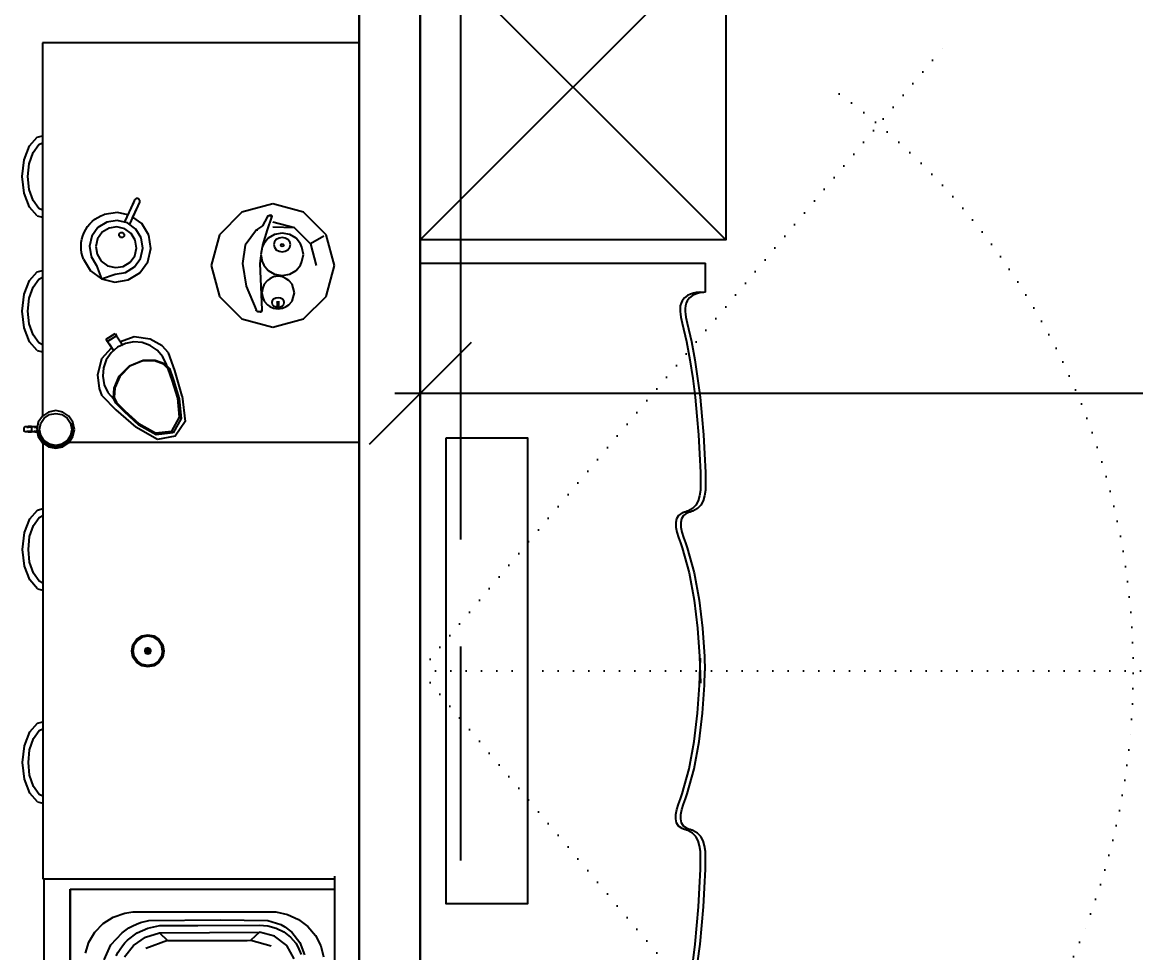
# Model space of a CAD drawing. Header units: inches. Extents: x 2870606 to 3671143, y -733551 to -473558.
# Drawn here: x 3235981 to 3238167, y -515423 to -513596 of the extents above; entities that cross this region are included whole.
import ezdxf

# ---------------------------------------------------------------- set-up
doc = ezdxf.new("R2010")
doc.units = ezdxf.units.IN
doc.header["$MEASUREMENT"] = 0
for name, pattern in [('ACAD_ISO07W100', [3, 0, -3]), ('ACAD_ISO08W100', [36, 24, -3, 6, -3]), ('NIEIOIAY', [0])]:
    doc.linetypes.add(name, pattern=pattern)
doc.styles.add('J~stule', font='dutch.ttf')
doc.dimstyles.new('J~style', dxfattribs={"dimscale": 100, "dimtxt": 2.5, "dimasz": 2, "dimexe": 0.55, "dimexo": 0.725, "dimtad": 1, "dimdec": 0, "dimdsep": 46, "dimtxsty": 'J~stule', "dimblk": 'OBLIQUE', "dimcen": 2, "dimdle": 0.5, "dimadec": 0, "dimazin": 0, "dimtfac": 1, "dimtdec": 0, "dimtmove": 0, "dimatfit": 3, "dimfxl": 1, "dimarcsym": 0})

# ---------------------------------------------------------------- blocks, each defined once
blk = doc.blocks.new('chdhdgh')
at = {"linetype": 'ACAD_ISO07W100', "ltscale": 10}
for q in [(2557763.6, -523234.7), (2558335.1, -524460.4), (2557763.6, -525686)]:
    blk.add_line((2556735.1, -524460.4), q, dxfattribs=at)
at = {"linetype": 'NIEIOIAY'}
for p, q in [((2557295.1, -523660.4), (2556735.1, -523660.4)), ((2557295.1, -523660.4), (2556735.1, -523660.4)), ((2556735.1, -523660.4), (2556735.1, -525260.4)), ((2557295.1, -523717.3), (2557295.1, -523660.4)), ((2557295.1, -523717.3), (2557295.1, -523660.4)), ((2557295.1, -525203.4), (2557295.1, -525260.4)), ((2557295.1, -525203.4), (2557295.1, -525260.4)), ((2556735.1, -525260.4), (2557295.1, -525260.4)), ((2556735.1, -525260.4), (2557295.1, -525260.4))]:
    blk.add_line(p, q, dxfattribs=at)
at = {"linetype": 'Continuous'}
for p, q in [((2557254.3, -523728), (2557249.7, -523733.8)), ((2557254.3, -523728), (2557249.7, -523733.8)), ((2557259.7, -523723.8), (2557254.3, -523728)), ((2557259.7, -523723.8), (2557254.3, -523728)), ((2557264.1, -523728), (2557259.5, -523733.8)), ((2557264.1, -523728), (2557259.5, -523733.8)), ((2557265.6, -523720.9), (2557259.7, -523723.8)), ((2557265.6, -523720.9), (2557259.7, -523723.8)), ((2557269.6, -523723.8), (2557264.1, -523728)), ((2557269.6, -523723.8), (2557264.1, -523728)), ((2557271.5, -523719), (2557265.6, -523720.9)), ((2557271.5, -523719), (2557265.6, -523720.9)), ((2557275.5, -523720.9), (2557269.6, -523723.8)), ((2557275.5, -523720.9), (2557269.6, -523723.8)), ((2557276.9, -523717.9), (2557271.5, -523719)), ((2557276.9, -523717.9), (2557271.5, -523719)), ((2557281.3, -523719), (2557275.5, -523720.9)), ((2557281.3, -523719), (2557275.5, -523720.9)), ((2557281.3, -523717.4), (2557276.9, -523717.9)), ((2557281.3, -523717.4), (2557276.9, -523717.9)), ((2557284.2, -523717.3), (2557281.3, -523717.4)), ((2557284.2, -523717.3), (2557281.3, -523717.4)), ((2557286.7, -523717.9), (2557281.3, -523719)), ((2557286.7, -523717.9), (2557281.3, -523719)), ((2557285.3, -523717.3), (2557284.2, -523717.3)), ((2557285.3, -523717.3), (2557284.2, -523717.3)), ((2557291.1, -523717.4), (2557286.7, -523717.9)), ((2557291.1, -523717.4), (2557286.7, -523717.9)), ((2557294, -523717.3), (2557291.1, -523717.4)), ((2557294, -523717.3), (2557291.1, -523717.4)), ((2557295.1, -523717.3), (2557294, -523717.3)), ((2557295.1, -523717.3), (2557294, -523717.3)), ((2557245.8, -523744), (2557245.3, -523749.4)), ((2557245.8, -523744), (2557245.3, -523749.4)), ((2557245.3, -523749.4), (2557245.4, -523754.9)), ((2557245.3, -523749.4), (2557245.4, -523754.9)), ((2557247.3, -523738.7), (2557245.8, -523744)), ((2557247.3, -523738.7), (2557245.8, -523744)), ((2557249.7, -523733.8), (2557247.3, -523738.7)), ((2557249.7, -523733.8), (2557247.3, -523738.7)), ((2557255.7, -523744), (2557255.1, -523749.4)), ((2557255.7, -523744), (2557255.1, -523749.4)), ((2557255.1, -523749.4), (2557255.2, -523754.9)), ((2557255.1, -523749.4), (2557255.2, -523754.9)), ((2557257.1, -523738.7), (2557255.7, -523744)), ((2557257.1, -523738.7), (2557255.7, -523744)), ((2557259.5, -523733.8), (2557257.1, -523738.7)), ((2557259.5, -523733.8), (2557257.1, -523738.7)), ((2557245.4, -523754.9), (2557246, -523760.6)), ((2557245.4, -523754.9), (2557246, -523760.6)), ((2557246, -523760.6), (2557247, -523766.3)), ((2557246, -523760.6), (2557247, -523766.3)), ((2557247, -523766.3), (2557248.3, -523772)), ((2557247, -523766.3), (2557248.3, -523772)), ((2557248.3, -523772), (2557249.7, -523777.6)), ((2557248.3, -523772), (2557249.7, -523777.6)), ((2557255.2, -523754.9), (2557255.8, -523760.6)), ((2557255.2, -523754.9), (2557255.8, -523760.6)), ((2557255.8, -523760.6), (2557256.9, -523766.3)), ((2557255.8, -523760.6), (2557256.9, -523766.3)), ((2557256.9, -523766.3), (2557258.1, -523772)), ((2557256.9, -523766.3), (2557258.1, -523772)), ((2557258.1, -523772), (2557259.5, -523777.6)), ((2557258.1, -523772), (2557259.5, -523777.6)), ((2557249.7, -523777.6), (2557257.7, -523813.8)), ((2557249.7, -523777.6), (2557257.7, -523813.8)), ((2557259.5, -523777.6), (2557267.5, -523813.8)), ((2557259.5, -523777.6), (2557267.5, -523813.8)), ((2557257.7, -523813.8), (2557264.5, -523850.2)), ((2557257.7, -523813.8), (2557264.5, -523850.2)), ((2557267.5, -523813.8), (2557274.3, -523850.2)), ((2557267.5, -523813.8), (2557274.3, -523850.2)), ((2557264.5, -523850.2), (2557270.1, -523886.7)), ((2557264.5, -523850.2), (2557270.1, -523886.7)), ((2557274.3, -523850.2), (2557279.9, -523886.7)), ((2557274.3, -523850.2), (2557279.9, -523886.7)), ((2557270.1, -523886.7), (2557274.7, -523923.5)), ((2557270.1, -523886.7), (2557274.7, -523923.5)), ((2557279.9, -523886.7), (2557284.5, -523923.5)), ((2557279.9, -523886.7), (2557284.5, -523923.5)), ((2557274.7, -523923.5), (2557278.4, -523960.3)), ((2557274.7, -523923.5), (2557278.4, -523960.3)), ((2557284.5, -523923.5), (2557288.3, -523960.3)), ((2557284.5, -523923.5), (2557288.3, -523960.3)), ((2557278.4, -523960.3), (2557281.4, -523997.3)), ((2557278.4, -523960.3), (2557281.4, -523997.3)), ((2557288.3, -523960.3), (2557291.2, -523997.3)), ((2557288.3, -523960.3), (2557291.2, -523997.3)), ((2557281.4, -523997.3), (2557283.6, -524034.3)), ((2557281.4, -523997.3), (2557283.6, -524034.3)), ((2557291.2, -523997.3), (2557293.4, -524034.3)), ((2557291.2, -523997.3), (2557293.4, -524034.3)), ((2557283.6, -524034.3), (2557285.3, -524071.3)), ((2557283.6, -524034.3), (2557285.3, -524071.3)), ((2557293.4, -524034.3), (2557295.1, -524071.3)), ((2557293.4, -524034.3), (2557295.1, -524071.3)), ((2557285.3, -524071.3), (2557285.7, -524082.9)), ((2557285.3, -524071.3), (2557285.7, -524082.9)), ((2557295.1, -524071.3), (2557295.5, -524082.9)), ((2557295.1, -524071.3), (2557295.5, -524082.9)), ((2557285.8, -524094.5), (2557285.2, -524105.9)), ((2557285.8, -524094.5), (2557285.2, -524105.9)), ((2557285.7, -524082.9), (2557285.8, -524094.5)), ((2557285.7, -524082.9), (2557285.8, -524094.5)), ((2557295.6, -524094.5), (2557295, -524105.9)), ((2557295.6, -524094.5), (2557295, -524105.9)), ((2557295.5, -524082.9), (2557295.6, -524094.5)), ((2557295.5, -524082.9), (2557295.6, -524094.5)), ((2557283.6, -524116.7), (2557280.7, -524126.5)), ((2557283.6, -524116.7), (2557280.7, -524126.5)), ((2557285.2, -524105.9), (2557283.6, -524116.7)), ((2557285.2, -524105.9), (2557283.6, -524116.7)), ((2557293.4, -524116.7), (2557290.5, -524126.5)), ((2557293.4, -524116.7), (2557290.5, -524126.5)), ((2557295, -524105.9), (2557293.4, -524116.7)), ((2557295, -524105.9), (2557293.4, -524116.7)), ((2557269.6, -524141.9), (2557260.8, -524146.8)), ((2557269.6, -524141.9), (2557260.8, -524146.8)), ((2557276.2, -524135.1), (2557269.6, -524141.9)), ((2557276.2, -524135.1), (2557269.6, -524141.9)), ((2557279.4, -524141.9), (2557270.6, -524146.8)), ((2557279.4, -524141.9), (2557270.6, -524146.8)), ((2557280.7, -524126.5), (2557276.2, -524135.1)), ((2557280.7, -524126.5), (2557276.2, -524135.1)), ((2557286, -524135.1), (2557279.4, -524141.9)), ((2557286, -524135.1), (2557279.4, -524141.9)), ((2557290.5, -524126.5), (2557286, -524135.1)), ((2557290.5, -524126.5), (2557286, -524135.1)), ((2557238.3, -524161.7), (2557236.8, -524169.5)), ((2557238.3, -524161.7), (2557236.8, -524169.5)), ((2557242.5, -524155.3), (2557238.3, -524161.7)), ((2557242.5, -524155.3), (2557238.3, -524161.7)), ((2557249.7, -524150.6), (2557242.5, -524155.3)), ((2557249.7, -524150.6), (2557242.5, -524155.3)), ((2557248.1, -524161.7), (2557246.6, -524169.5)), ((2557248.1, -524161.7), (2557246.6, -524169.5)), ((2557252.3, -524155.3), (2557248.1, -524161.7)), ((2557252.3, -524155.3), (2557248.1, -524161.7)), ((2557251, -524150), (2557249.7, -524150.6)), ((2557251, -524150), (2557249.7, -524150.6)), ((2557252.4, -524149.5), (2557251, -524150)), ((2557252.4, -524149.5), (2557251, -524150)), ((2557259.5, -524150.6), (2557252.3, -524155.3)), ((2557259.5, -524150.6), (2557252.3, -524155.3)), ((2557253.8, -524149.1), (2557252.4, -524149.5)), ((2557253.8, -524149.1), (2557252.4, -524149.5)), ((2557255.2, -524148.6), (2557253.8, -524149.1)), ((2557255.2, -524148.6), (2557253.8, -524149.1)), ((2557256.6, -524148.2), (2557255.2, -524148.6)), ((2557256.6, -524148.2), (2557255.2, -524148.6)), ((2557258, -524147.7), (2557256.6, -524148.2)), ((2557258, -524147.7), (2557256.6, -524148.2)), ((2557259.4, -524147.3), (2557258, -524147.7)), ((2557259.4, -524147.3), (2557258, -524147.7)), ((2557260.8, -524146.8), (2557259.4, -524147.3)), ((2557260.8, -524146.8), (2557259.4, -524147.3)), ((2557260.9, -524150), (2557259.5, -524150.6)), ((2557260.9, -524150), (2557259.5, -524150.6)), ((2557262.2, -524149.5), (2557260.9, -524150)), ((2557262.2, -524149.5), (2557260.9, -524150)), ((2557263.6, -524149.1), (2557262.2, -524149.5)), ((2557263.6, -524149.1), (2557262.2, -524149.5)), ((2557265, -524148.6), (2557263.6, -524149.1)), ((2557265, -524148.6), (2557263.6, -524149.1)), ((2557266.4, -524148.2), (2557265, -524148.6)), ((2557266.4, -524148.2), (2557265, -524148.6)), ((2557267.8, -524147.7), (2557266.4, -524148.2)), ((2557267.8, -524147.7), (2557266.4, -524148.2)), ((2557269.2, -524147.3), (2557267.8, -524147.7)), ((2557269.2, -524147.3), (2557267.8, -524147.7)), ((2557270.6, -524146.8), (2557269.2, -524147.3)), ((2557270.6, -524146.8), (2557269.2, -524147.3)), ((2557236.8, -524169.5), (2557237.2, -524178.4)), ((2557236.8, -524169.5), (2557237.2, -524178.4)), ((2557237.2, -524178.4), (2557239.3, -524188.2)), ((2557237.2, -524178.4), (2557239.3, -524188.2)), ((2557239.3, -524188.2), (2557242.4, -524198.4)), ((2557239.3, -524188.2), (2557242.4, -524198.4)), ((2557246.6, -524169.5), (2557247.1, -524178.4)), ((2557246.6, -524169.5), (2557247.1, -524178.4)), ((2557247.1, -524178.4), (2557249.1, -524188.2)), ((2557247.1, -524178.4), (2557249.1, -524188.2)), ((2557249.1, -524188.2), (2557252.2, -524198.4)), ((2557249.1, -524188.2), (2557252.2, -524198.4)), ((2557242.4, -524198.4), (2557246, -524208.8)), ((2557242.4, -524198.4), (2557246, -524208.8)), ((2557246, -524208.8), (2557249.7, -524219.1)), ((2557246, -524208.8), (2557249.7, -524219.1)), ((2557252.2, -524198.4), (2557255.8, -524208.8)), ((2557252.2, -524198.4), (2557255.8, -524208.8)), ((2557255.8, -524208.8), (2557259.5, -524219.1)), ((2557255.8, -524208.8), (2557259.5, -524219.1)), ((2557249.7, -524219.1), (2557263.4, -524268.2)), ((2557249.7, -524219.1), (2557263.4, -524268.2)), ((2557259.5, -524219.1), (2557273.2, -524268.2)), ((2557259.5, -524219.1), (2557273.2, -524268.2)), ((2557263.4, -524268.2), (2557273.1, -524321.5)), ((2557263.4, -524268.2), (2557273.1, -524321.5)), ((2557273.2, -524268.2), (2557282.9, -524321.5)), ((2557273.2, -524268.2), (2557282.9, -524321.5)), ((2557273.1, -524321.5), (2557279.6, -524377)), ((2557273.1, -524321.5), (2557279.6, -524377)), ((2557282.9, -524321.5), (2557289.4, -524377)), ((2557282.9, -524321.5), (2557289.4, -524377)), ((2557279.6, -524377), (2557283.4, -524432.2)), ((2557279.6, -524377), (2557283.4, -524432.2)), ((2557289.4, -524377), (2557293.2, -524432.2)), ((2557289.4, -524377), (2557293.2, -524432.2)), ((2557283.4, -524432.2), (2557285.2, -524484.9)), ((2557283.4, -524432.2), (2557285.2, -524484.9)), ((2557283.4, -524488.5), (2557285.2, -524435.8)), ((2557283.4, -524488.5), (2557285.2, -524435.8)), ((2557293.2, -524432.2), (2557294.2, -524460.4)), ((2557293.2, -524432.2), (2557294.2, -524460.4)), ((2557293.2, -524488.5), (2557294.2, -524460.4)), ((2557293.2, -524488.5), (2557294.2, -524460.4)), ((2557279.6, -524543.8), (2557283.4, -524488.5)), ((2557279.6, -524543.8), (2557283.4, -524488.5)), ((2557289.4, -524543.8), (2557293.2, -524488.5)), ((2557289.4, -524543.8), (2557293.2, -524488.5)), ((2557273.1, -524599.2), (2557279.6, -524543.8)), ((2557273.1, -524599.2), (2557279.6, -524543.8)), ((2557282.9, -524599.2), (2557289.4, -524543.8)), ((2557282.9, -524599.2), (2557289.4, -524543.8)), ((2557263.4, -524652.6), (2557273.1, -524599.2)), ((2557263.4, -524652.6), (2557273.1, -524599.2)), ((2557273.2, -524652.6), (2557282.9, -524599.2)), ((2557273.2, -524652.6), (2557282.9, -524599.2)), ((2557249.7, -524701.6), (2557263.4, -524652.6)), ((2557249.7, -524701.6), (2557263.4, -524652.6)), ((2557259.5, -524701.6), (2557273.2, -524652.6)), ((2557259.5, -524701.6), (2557273.2, -524652.6)), ((2557242.4, -524722.4), (2557246, -524711.9)), ((2557242.4, -524722.4), (2557246, -524711.9)), ((2557246, -524711.9), (2557249.7, -524701.6)), ((2557246, -524711.9), (2557249.7, -524701.6)), ((2557252.2, -524722.4), (2557255.8, -524711.9)), ((2557252.2, -524722.4), (2557255.8, -524711.9)), ((2557255.8, -524711.9), (2557259.5, -524701.6)), ((2557255.8, -524711.9), (2557259.5, -524701.6)), ((2557237.2, -524742.3), (2557239.3, -524732.6)), ((2557237.2, -524742.3), (2557239.3, -524732.6)), ((2557239.3, -524732.6), (2557242.4, -524722.4)), ((2557239.3, -524732.6), (2557242.4, -524722.4)), ((2557247.1, -524742.3), (2557249.1, -524732.6)), ((2557247.1, -524742.3), (2557249.1, -524732.6)), ((2557249.1, -524732.6), (2557252.2, -524722.4)), ((2557249.1, -524732.6), (2557252.2, -524722.4)), ((2557236.8, -524751.2), (2557237.2, -524742.3)), ((2557236.8, -524751.2), (2557237.2, -524742.3)), ((2557238.3, -524759), (2557236.8, -524751.2)), ((2557238.3, -524759), (2557236.8, -524751.2)), ((2557246.6, -524751.2), (2557247.1, -524742.3)), ((2557246.6, -524751.2), (2557247.1, -524742.3)), ((2557248.1, -524759), (2557246.6, -524751.2)), ((2557248.1, -524759), (2557246.6, -524751.2)), ((2557242.5, -524765.5), (2557238.3, -524759)), ((2557242.5, -524765.5), (2557238.3, -524759)), ((2557249.7, -524770.2), (2557242.5, -524765.5)), ((2557249.7, -524770.2), (2557242.5, -524765.5)), ((2557252.3, -524765.5), (2557248.1, -524759)), ((2557252.3, -524765.5), (2557248.1, -524759)), ((2557251, -524770.7), (2557249.7, -524770.2)), ((2557251, -524770.7), (2557249.7, -524770.2)), ((2557252.4, -524771.2), (2557251, -524770.7)), ((2557252.4, -524771.2), (2557251, -524770.7)), ((2557259.5, -524770.2), (2557252.3, -524765.5)), ((2557259.5, -524770.2), (2557252.3, -524765.5)), ((2557253.8, -524771.7), (2557252.4, -524771.2)), ((2557253.8, -524771.7), (2557252.4, -524771.2)), ((2557255.2, -524772.1), (2557253.8, -524771.7)), ((2557255.2, -524772.1), (2557253.8, -524771.7)), ((2557256.6, -524772.6), (2557255.2, -524772.1)), ((2557256.6, -524772.6), (2557255.2, -524772.1)), ((2557258, -524773), (2557256.6, -524772.6)), ((2557258, -524773), (2557256.6, -524772.6)), ((2557259.4, -524773.5), (2557258, -524773)), ((2557259.4, -524773.5), (2557258, -524773)), ((2557260.8, -524773.9), (2557259.4, -524773.5)), ((2557260.8, -524773.9), (2557259.4, -524773.5)), ((2557260.9, -524770.7), (2557259.5, -524770.2)), ((2557260.9, -524770.7), (2557259.5, -524770.2)), ((2557269.6, -524778.8), (2557260.8, -524773.9)), ((2557269.6, -524778.8), (2557260.8, -524773.9)), ((2557262.2, -524771.2), (2557260.9, -524770.7)), ((2557262.2, -524771.2), (2557260.9, -524770.7)), ((2557263.6, -524771.7), (2557262.2, -524771.2)), ((2557263.6, -524771.7), (2557262.2, -524771.2)), ((2557265, -524772.1), (2557263.6, -524771.7)), ((2557265, -524772.1), (2557263.6, -524771.7)), ((2557266.4, -524772.6), (2557265, -524772.1)), ((2557266.4, -524772.6), (2557265, -524772.1)), ((2557267.8, -524773), (2557266.4, -524772.6)), ((2557267.8, -524773), (2557266.4, -524772.6)), ((2557269.2, -524773.5), (2557267.8, -524773)), ((2557269.2, -524773.5), (2557267.8, -524773)), ((2557270.6, -524773.9), (2557269.2, -524773.5)), ((2557270.6, -524773.9), (2557269.2, -524773.5)), ((2557276.2, -524785.7), (2557269.6, -524778.8)), ((2557276.2, -524785.7), (2557269.6, -524778.8)), ((2557279.4, -524778.8), (2557270.6, -524773.9)), ((2557279.4, -524778.8), (2557270.6, -524773.9)), ((2557286, -524785.7), (2557279.4, -524778.8)), ((2557286, -524785.7), (2557279.4, -524778.8)), ((2557280.7, -524794.2), (2557276.2, -524785.7)), ((2557280.7, -524794.2), (2557276.2, -524785.7)), ((2557283.6, -524804), (2557280.7, -524794.2)), ((2557283.6, -524804), (2557280.7, -524794.2)), ((2557290.5, -524794.2), (2557286, -524785.7)), ((2557290.5, -524794.2), (2557286, -524785.7)), ((2557293.4, -524804), (2557290.5, -524794.2)), ((2557293.4, -524804), (2557290.5, -524794.2)), ((2557285.2, -524814.8), (2557283.6, -524804)), ((2557285.2, -524814.8), (2557283.6, -524804)), ((2557285.8, -524826.2), (2557285.2, -524814.8)), ((2557285.8, -524826.2), (2557285.2, -524814.8)), ((2557295, -524814.8), (2557293.4, -524804)), ((2557295, -524814.8), (2557293.4, -524804)), ((2557295.6, -524826.2), (2557295, -524814.8)), ((2557295.6, -524826.2), (2557295, -524814.8)), ((2557285.3, -524849.4), (2557285.7, -524837.8)), ((2557285.3, -524849.4), (2557285.7, -524837.8)), ((2557285.7, -524837.8), (2557285.8, -524826.2)), ((2557285.7, -524837.8), (2557285.8, -524826.2)), ((2557295.1, -524849.4), (2557295.5, -524837.8)), ((2557295.1, -524849.4), (2557295.5, -524837.8)), ((2557295.5, -524837.8), (2557295.6, -524826.2)), ((2557295.5, -524837.8), (2557295.6, -524826.2)), ((2557283.6, -524886.4), (2557285.3, -524849.4)), ((2557283.6, -524886.4), (2557285.3, -524849.4)), ((2557293.4, -524886.4), (2557295.1, -524849.4)), ((2557293.4, -524886.4), (2557295.1, -524849.4)), ((2557281.4, -524923.5), (2557283.6, -524886.4)), ((2557281.4, -524923.5), (2557283.6, -524886.4)), ((2557291.2, -524923.5), (2557293.4, -524886.4)), ((2557291.2, -524923.5), (2557293.4, -524886.4)), ((2557278.4, -524960.4), (2557281.4, -524923.5)), ((2557278.4, -524960.4), (2557281.4, -524923.5)), ((2557288.3, -524960.4), (2557291.2, -524923.5)), ((2557288.3, -524960.4), (2557291.2, -524923.5)), ((2557274.7, -524997.3), (2557278.4, -524960.4)), ((2557274.7, -524997.3), (2557278.4, -524960.4)), ((2557284.5, -524997.3), (2557288.3, -524960.4)), ((2557284.5, -524997.3), (2557288.3, -524960.4)), ((2557270.1, -525034), (2557274.7, -524997.3)), ((2557270.1, -525034), (2557274.7, -524997.3)), ((2557279.9, -525034), (2557284.5, -524997.3)), ((2557279.9, -525034), (2557284.5, -524997.3)), ((2557264.5, -525070.6), (2557270.1, -525034)), ((2557264.5, -525070.6), (2557270.1, -525034)), ((2557274.3, -525070.6), (2557279.9, -525034)), ((2557274.3, -525070.6), (2557279.9, -525034)), ((2557257.7, -525107), (2557264.5, -525070.6)), ((2557257.7, -525107), (2557264.5, -525070.6)), ((2557267.5, -525107), (2557274.3, -525070.6)), ((2557267.5, -525107), (2557274.3, -525070.6)), ((2557249.7, -525143.1), (2557257.7, -525107)), ((2557249.7, -525143.1), (2557257.7, -525107)), ((2557259.5, -525143.1), (2557267.5, -525107)), ((2557259.5, -525143.1), (2557267.5, -525107)), ((2557247, -525154.5), (2557248.3, -525148.8)), ((2557247, -525154.5), (2557248.3, -525148.8)), ((2557248.3, -525148.8), (2557249.7, -525143.1)), ((2557248.3, -525148.8), (2557249.7, -525143.1)), ((2557256.9, -525154.5), (2557258.1, -525148.8)), ((2557256.9, -525154.5), (2557258.1, -525148.8)), ((2557258.1, -525148.8), (2557259.5, -525143.1)), ((2557258.1, -525148.8), (2557259.5, -525143.1)), ((2557245.3, -525171.4), (2557245.4, -525165.8)), ((2557245.3, -525171.4), (2557245.4, -525165.8)), ((2557245.8, -525176.8), (2557245.3, -525171.4)), ((2557245.8, -525176.8), (2557245.3, -525171.4)), ((2557245.4, -525165.8), (2557246, -525160.2)), ((2557245.4, -525165.8), (2557246, -525160.2)), ((2557246, -525160.2), (2557247, -525154.5)), ((2557246, -525160.2), (2557247, -525154.5)), ((2557255.1, -525171.4), (2557255.2, -525165.8)), ((2557255.1, -525171.4), (2557255.2, -525165.8)), ((2557255.7, -525176.8), (2557255.1, -525171.4)), ((2557255.7, -525176.8), (2557255.1, -525171.4)), ((2557255.2, -525165.8), (2557255.8, -525160.2)), ((2557255.2, -525165.8), (2557255.8, -525160.2)), ((2557255.8, -525160.2), (2557256.9, -525154.5)), ((2557255.8, -525160.2), (2557256.9, -525154.5)), ((2557247.3, -525182), (2557245.8, -525176.8)), ((2557247.3, -525182), (2557245.8, -525176.8)), ((2557249.7, -525187), (2557247.3, -525182)), ((2557249.7, -525187), (2557247.3, -525182)), ((2557254.3, -525192.7), (2557249.7, -525187)), ((2557254.3, -525192.7), (2557249.7, -525187)), ((2557259.7, -525196.9), (2557254.3, -525192.7)), ((2557259.7, -525196.9), (2557254.3, -525192.7)), ((2557257.1, -525182), (2557255.7, -525176.8)), ((2557257.1, -525182), (2557255.7, -525176.8)), ((2557259.5, -525187), (2557257.1, -525182)), ((2557259.5, -525187), (2557257.1, -525182)), ((2557264.1, -525192.7), (2557259.5, -525187)), ((2557264.1, -525192.7), (2557259.5, -525187)), ((2557269.6, -525196.9), (2557264.1, -525192.7)), ((2557269.6, -525196.9), (2557264.1, -525192.7)), ((2557265.6, -525199.9), (2557259.7, -525196.9)), ((2557265.6, -525199.9), (2557259.7, -525196.9)), ((2557271.5, -525201.8), (2557265.6, -525199.9)), ((2557271.5, -525201.8), (2557265.6, -525199.9)), ((2557275.5, -525199.9), (2557269.6, -525196.9)), ((2557275.5, -525199.9), (2557269.6, -525196.9)), ((2557276.9, -525202.8), (2557271.5, -525201.8)), ((2557276.9, -525202.8), (2557271.5, -525201.8)), ((2557281.3, -525201.8), (2557275.5, -525199.9)), ((2557281.3, -525201.8), (2557275.5, -525199.9)), ((2557281.3, -525203.3), (2557276.9, -525202.8)), ((2557281.3, -525203.3), (2557276.9, -525202.8)), ((2557286.7, -525202.8), (2557281.3, -525201.8)), ((2557286.7, -525202.8), (2557281.3, -525201.8)), ((2557284.2, -525203.4), (2557281.3, -525203.3)), ((2557284.2, -525203.4), (2557281.3, -525203.3)), ((2557285.3, -525203.4), (2557284.2, -525203.4)), ((2557285.3, -525203.4), (2557284.2, -525203.4)), ((2557291.1, -525203.3), (2557286.7, -525202.8)), ((2557291.1, -525203.3), (2557286.7, -525202.8)), ((2557294, -525203.4), (2557291.1, -525203.3)), ((2557294, -525203.4), (2557291.1, -525203.3)), ((2557295.1, -525203.4), (2557294, -525203.4)), ((2557295.1, -525203.4), (2557294, -525203.4))]:
    blk.add_line(p, q, dxfattribs=at)
at = {"linetype": 'ByBlock'}
blk.add_lwpolyline([(2556785.1, -524916.9), (2556785.1, -524003.9), (2556946.2, -524003.9), (2556946.2, -524916.9)], close=True, dxfattribs=at)
at = {"linetype": 'ACAD_ISO07W100', "ltscale": 10}
blk.add_arc((2556735.1, -524460.4), 1400, 305.9998, 54.0002, dxfattribs=at)
blk = doc.blocks.new('dfgtfsdg')
for p, q in [((-1171.5, 657.8), (-1198.7, 647.5)), ((-1138.6, 661.5), (-1171.5, 657.8)), ((-1105.8, 657.8), (-1138.6, 661.5)), ((-1078.5, 647.5), (-1105.8, 657.8)), ((-907.5, 657.8), (-934.7, 647.5)), ((-874.6, 661.5), (-907.5, 657.8)), ((-841.8, 657.8), (-874.6, 661.5)), ((-814.5, 647.5), (-841.8, 657.8)), ((-647, 657.3), (-647.7, 656.6)), ((-647.7, 656.6), (-647.7, 650)), ((-645, 657.7), (-647, 657.3)), ((-642.4, 657.9), (-645, 657.7)), ((-639.8, 657.7), (-642.4, 657.9)), ((-637.9, 657.3), (-639.8, 657.7)), ((-637.2, 656.6), (-637.9, 657.3)), ((-637.2, 654.8), (-637.2, 656.6)), ((-439.7, 657.1), (-466.9, 646.7)), ((-406.8, 660.8), (-439.7, 657.1)), ((-374, 657.1), (-406.8, 660.8)), ((-346.8, 646.7), (-374, 657.1)), ((-21.2, 657.1), (-48.4, 646.7)), ((11.6, 660.8), (-21.2, 657.1)), ((44.5, 657.1), (11.6, 660.8)), ((71.7, 646.7), (44.5, 657.1)), ((-1198.7, 647.5), (-1215.9, 632.3)), ((-1185.6, 640.4), (-1201.3, 629)), ((-1163.7, 647.7), (-1185.6, 640.4)), ((-1138.6, 650.3), (-1163.7, 647.7)), ((-1113.5, 647.7), (-1138.6, 650.3)), ((-1091.7, 640.4), (-1113.5, 647.7)), ((-1076, 629), (-1091.7, 640.4)), ((-1061.4, 632.3), (-1078.5, 647.5)), ((-934.7, 647.5), (-951.9, 632.3)), ((-921.6, 640.4), (-937.3, 629)), ((-899.7, 647.7), (-921.6, 640.4)), ((-874.6, 650.3), (-899.7, 647.7)), ((-849.5, 647.7), (-874.6, 650.3)), ((-827.6, 640.4), (-849.5, 647.7)), ((-812, 629), (-827.6, 640.4)), ((-797.4, 632.3), (-814.5, 647.5)), ((-647.7, 650), (-647, 650.4)), ((-647.7, 643.5), (-647.7, 650)), ((-647.7, 643.5), (-647.7, 636.9)), ((-647, 643.5), (-647.7, 643.5)), ((-647.7, 636.9), (-647.7, 631.7)), ((-647.7, 636.9), (-647, 636.6)), ((-647, 650.4), (-647, 655.4)), ((-645, 650.6), (-647, 650.4)), ((-647, 650.4), (-647, 643.5)), ((-647, 643.5), (-637.9, 643.5)), ((-647, 636.6), (-647, 643.5)), ((-647, 631.8), (-647, 636.6)), ((-647, 636.6), (-645, 636.3)), ((-637.9, 650.4), (-639.8, 650.6)), ((-637.9, 636.6), (-639.8, 636.3)), ((-637.9, 655.4), (-637.9, 650.4)), ((-637.9, 643.5), (-637.9, 650.4)), ((-637.9, 650.4), (-637.2, 650)), ((-637.9, 643.5), (-637.9, 636.6)), ((-637.2, 643.5), (-637.9, 643.5)), ((-637.9, 636.6), (-637.2, 636.9)), ((-637.9, 631.9), (-637.9, 636.6)), ((-637.2, 650), (-637.2, 654.8)), ((-637.2, 650), (-637.2, 643.5)), ((-637.2, 636.9), (-637.2, 643.5)), ((-637.2, 636.9), (-637.2, 631.8)), ((-466.9, 646.7), (-484, 631.6)), ((-453.8, 639.6), (-469.5, 628.3)), ((-431.9, 647), (-453.8, 639.6)), ((-406.8, 649.5), (-431.9, 647)), ((-381.8, 647), (-406.8, 649.5)), ((-359.9, 639.6), (-381.8, 647)), ((-344.2, 628.3), (-359.9, 639.6)), ((-329.6, 631.6), (-346.8, 646.7)), ((-48.4, 646.7), (-65.6, 631.6)), ((-35.3, 639.6), (-51, 628.3)), ((-13.5, 647), (-35.3, 639.6)), ((11.6, 649.5), (-13.5, 647)), ((36.7, 647), (11.6, 649.5)), ((58.6, 639.6), (36.7, 647)), ((74.2, 628.3), (58.6, 639.6)), ((88.8, 631.6), (71.7, 646.7)), ((-1401.1, 621.9), (-668.3, 621.9)), ((-1401.1, 0), (-1401.1, 621.9)), ((-1215.9, 632.3), (-1218.5, 621.9)), ((-1201.3, 629), (-1204.9, 621.9)), ((-1072.4, 621.9), (-1076, 629)), ((-1061.4, 632.3), (-1058.7, 621.9)), ((-951.9, 632.3), (-954.5, 621.9)), ((-937.3, 629), (-940.9, 621.9)), ((-808.3, 621.9), (-812, 629)), ((-797.4, 632.3), (-794.7, 621.9)), ((-676.3, 610), (-668.3, 622)), ((-664.6, 618.3), (-671.4, 608)), ((-668.3, 622), (-656.3, 630)), ((-654.3, 625.1), (-664.6, 618.3)), ((-656.3, 630), (-642.3, 632.8)), ((-642.3, 627.5), (-654.3, 625.1)), ((-642.4, 632.7), (-643.5, 632.5)), ((-642.3, 632.8), (-642.4, 632.7)), ((-642.3, 632.8), (-628.2, 630)), ((-642.3, 629.6), (-629.4, 627)), ((-630.2, 625.1), (-642.3, 627.5)), ((-638.7, 632.1), (-637.9, 631.9)), ((-637.9, 631.9), (-637.6, 631.8)), ((-619.9, 618.3), (-630.2, 625.1)), ((-629.4, 627), (-628.7, 628.6)), ((-629.4, 627), (-618.5, 619.7)), ((-628.2, 630), (-616.2, 622)), ((-613.1, 608), (-619.9, 618.3)), ((-618.5, 619.7), (-617.3, 620.9)), ((-618.5, 619.7), (-611.2, 608.8)), ((-616.2, 622), (-608.2, 610)), ((-615.7, 621.2), (239.7, 621.2)), ((-484, 631.6), (-486.7, 621.2)), ((-469.5, 628.3), (-473.1, 621.2)), ((-340.6, 621.2), (-344.2, 628.3)), ((-329.6, 631.6), (-327, 621.2)), ((-65.6, 631.6), (-68.2, 621.2)), ((-51, 628.3), (-54.6, 621.2)), ((77.8, 621.2), (74.2, 628.3)), ((88.8, 631.6), (91.5, 621.2)), ((239.7, 621.2), (239.7, 47.6)), ((1075.7, 618.4), (239.7, 618.4)), ((-679.1, 595.9), (-676.3, 610)), ((-676.3, 581.8), (-679.1, 595.9)), ((-671.4, 608), (-673.8, 595.9)), ((-673.8, 595.9), (-671.4, 583.9)), ((-610.7, 595.9), (-613.1, 608)), ((-613.1, 583.9), (-610.7, 595.9)), ((-611.2, 608.8), (-609.6, 609.5)), ((-611.2, 608.8), (-608.6, 595.9)), ((-608.6, 595.9), (-611.2, 583.1)), ((-608.6, 595.9), (-606.9, 595.9)), ((-608.2, 610), (-605.4, 595.9)), ((-605.4, 595.9), (-608.2, 581.8)), ((-668.3, 569.9), (-676.3, 581.8)), ((-671.4, 583.9), (-664.6, 573.6)), ((-656.3, 561.9), (-668.3, 569.9)), ((-664.6, 573.6), (-654.3, 566.8)), ((-630.2, 566.8), (-619.9, 573.6)), ((-618.5, 572.1), (-629.4, 564.9)), ((-616.2, 569.9), (-628.2, 561.9)), ((-619.9, 573.6), (-613.1, 583.9)), ((-611.2, 583.1), (-618.5, 572.1)), ((-618.5, 572.1), (-617.3, 571)), ((-617.2, 569.2), (-617.2, 0)), ((-608.2, 581.8), (-616.2, 569.9)), ((-611.2, 583.1), (-609.6, 582.4)), ((-642.3, 559.1), (-656.3, 561.9)), ((-655.1, 564.9), (-642.3, 562.3)), ((-654.3, 566.8), (-642.3, 564.4)), ((-642.3, 564.4), (-630.2, 566.8)), ((-642.3, 562.3), (-629.4, 564.9)), ((-642.3, 562.3), (-642.3, 560.6)), ((-628.2, 561.9), (-642.3, 559.1)), ((-629.4, 564.9), (-628.7, 563.3)), ((260.5, 567.3), (260.5, 47.6)), ((260.5, 567.3), (658, 567.3)), ((667.5, 567.3), (260.5, 567.3)), ((-1038.5, 512.9), (-1021.9, 524.9)), ((-1021.9, 524.9), (-1001.9, 529.7)), ((-1001.9, 529.7), (-981.6, 526.5)), ((-981.6, 526.5), (-964.1, 515.7)), ((-976.2, 541.3), (-953.4, 527.3)), ((-953.4, 527.3), (-937.7, 505.7)), ((364.2, 530.5), (344.5, 518.8)), ((385.8, 537.1), (364.2, 530.5)), ((-1049.2, 495.4), (-1038.5, 512.9)), ((-1037.5, 491), (-1029.3, 504.4)), ((-1029.3, 504.4), (-1016.6, 513.5)), ((-1016.6, 513.5), (-1001.4, 517.2)), ((-1001.4, 517.2), (-986, 514.7)), ((-986, 514.7), (-972.7, 506.5)), ((-972.7, 506.5), (-963.5, 493.9)), ((-964.1, 515.7), (-937.7, 505.7)), ((-937.7, 505.7), (-947.3, 479.2)), ((-937.7, 505.7), (-931.5, 479.8)), ((-781.6, 505.2), (-802.7, 486.2)), ((-749.7, 512.9), (-781.6, 505.2)), ((-763.2, 502.2), (-746.5, 503.5)), ((-722.7, 510), (-749.7, 512.9)), ((-746.5, 503.5), (-730, 500.5)), ((-708.2, 504.7), (-722.7, 510)), ((-708.2, 504.7), (-680.7, 477.7)), ((344.5, 518.8), (328, 502.5)), ((-1068.2, 474.5), (-1064, 500.9)), ((-1052.5, 475.1), (-1049.2, 495.4)), ((-1039.9, 475.6), (-1037.5, 491)), ((-963.5, 493.9), (-959.8, 478.7)), ((-819.2, 496.8), (-830.6, 479.2)), ((-826.2, 476.3), (-814.8, 494)), ((-814.8, 494), (-819.2, 496.8)), ((-814.8, 494), (-810.3, 491.1)), ((-813.1, 492.9), (-814.8, 494)), ((-814.8, 494), (-797.1, 482.5)), ((-810.3, 491.1), (-797.1, 482.5)), ((-803.7, 474.3), (-792.8, 487.1)), ((-797.1, 482.5), (-801.9, 485.7)), ((-797.1, 482.5), (-798.3, 480.7)), ((-792.8, 487.1), (-779, 496.6)), ((-779, 496.6), (-763.2, 502.2)), ((-723.4, 481.2), (-746.7, 471.4)), ((-730, 500.5), (-714.9, 493.3)), ((-703.7, 482.6), (-723.4, 481.2)), ((-714.9, 493.3), (-702.1, 482.4)), ((-693.6, 477.9), (-703.7, 482.6)), ((-702.1, 482.4), (-701.5, 481.6)), ((315.4, 482.7), (307.5, 460.3)), ((328, 502.5), (315.4, 482.7)), ((369.7, 487.5), (345.7, 465.6)), ((398.8, 500.8), (369.7, 487.5)), ((-1088, 443.1), (-1049.5, 460.8)), ((-1063.4, 454.4), (-1068.2, 474.5)), ((-1047.7, 455.1), (-1052.5, 475.1)), ((-1036.3, 460.4), (-1039.9, 475.6)), ((-1027.1, 447.7), (-1036.3, 460.4)), ((-1026, 470.9), (-1028.7, 468)), ((-1028.7, 468), (-1028.6, 463.9)), ((-1028.6, 463.9), (-1025.6, 461.2)), ((-1022, 471.1), (-1026, 470.9)), ((-1025.6, 461.2), (-1021.6, 461.4)), ((-1019, 468.3), (-1022, 471.1)), ((-1021.6, 461.4), (-1018.8, 464.3)), ((-1018.8, 464.3), (-1019, 468.3)), ((-962.3, 463.2), (-970.5, 449.9)), ((-959.8, 478.7), (-962.3, 463.2)), ((-947.3, 479.2), (-950.5, 458.9)), ((-931.5, 479.8), (-935.7, 453.4)), ((-830.6, 479.2), (-826.2, 476.3)), ((-826.2, 476.3), (-808.5, 464.9)), ((-824.2, 441.7), (-814.5, 468.8)), ((-810.9, 459.1), (-803.7, 474.3)), ((-808.5, 464.9), (-807.3, 466.7)), ((-746.7, 471.4), (-767.3, 450.8)), ((-766.3, 450.3), (-746.3, 470.2)), ((-746.3, 470.2), (-723.9, 479.6)), ((-723.9, 479.6), (-704.9, 481)), ((-704.9, 481), (-695.2, 476.5)), ((-695.2, 476.5), (-678.8, 460)), ((-676.6, 460.8), (-693.6, 477.9)), ((-680.7, 477.7), (-646.8, 438.6)), ((-678.8, 460), (-653.6, 432.7)), ((-650.5, 432.5), (-676.6, 460.8)), ((307.5, 460.3), (305.1, 444.5)), ((345.7, 465.6), (336.2, 452)), ((365.7, 460.1), (360.3, 454.7)), ((371.6, 465), (365.7, 460.1)), ((393.4, 460.6), (371.1, 443.2)), ((377.8, 469.5), (371.6, 465)), ((384.3, 473.5), (377.8, 469.5)), ((391.1, 476.9), (384.3, 473.5)), ((-1095.6, 437.9), (-1092.9, 440.8)), ((-1095.4, 433.9), (-1095.6, 437.9)), ((-1092.9, 440.8), (-1088, 443.1)), ((-1091.3, 441.5), (-1083.6, 445.1)), ((-1088.5, 431.3), (-1045.3, 451.1)), ((-1081.3, 446.1), (-1072, 450.4)), ((-1079.8, 435.3), (-1057.5, 445.5)), ((-1046.4, 426.9), (-1059.2, 444.7)), ((-1035.6, 438.5), (-1047.7, 455.1)), ((-1018.1, 427.8), (-1035.6, 438.5)), ((-1013.8, 439.6), (-1027.1, 447.7)), ((-998.3, 437.1), (-1013.8, 439.6)), ((-983.1, 440.7), (-998.3, 437.1)), ((-970.5, 449.9), (-983.1, 440.7)), ((-961.3, 441.4), (-977.9, 429.3)), ((-950.5, 458.9), (-961.3, 441.4)), ((-935.7, 453.4), (-949.7, 430.7)), ((-819.7, 410.2), (-824.2, 441.7)), ((-813.9, 442.7), (-810.9, 459.1)), ((-812.6, 425.9), (-813.9, 442.7)), ((-767.3, 450.8), (-778.1, 424.3)), ((-776.7, 424.8), (-766.3, 450.3)), ((-622.7, 395.9), (-646.8, 438.6)), ((-219.6, 444.1), (-229.8, 437.2)), ((-228, 435.4), (-218.6, 441.6)), ((-207.5, 446.5), (-219.6, 444.1)), ((-207.5, 443.9), (-218.6, 441.6)), ((-195.4, 444.1), (-207.5, 446.5)), ((-196.4, 441.6), (-207.5, 443.9)), ((-187, 435.4), (-196.4, 441.6)), ((-185.1, 437.2), (-195.4, 444.1)), ((305.1, 444.5), (305.1, 163.9)), ((332.3, 444.6), (328.8, 437)), ((336.2, 452), (332.3, 444.6)), ((360.3, 454.7), (346.3, 436.1)), ((371.1, 443.2), (354.7, 419.6)), ((-1092.5, 431.1), (-1095.4, 433.9)), ((-1092.5, 431.1), (-1088.5, 431.3)), ((-1088.5, 431.3), (-1087.8, 431.6)), ((-1087.8, 431.6), (-1086.2, 432.3)), ((-1023.6, 413), (-1046.4, 426.9)), ((-997.9, 424.6), (-1018.1, 427.8)), ((-977.9, 429.3), (-997.9, 424.6)), ((-949.7, 430.7), (-971.3, 415)), ((-807, 410.2), (-812.6, 425.9)), ((-778.1, 424.3), (-778.4, 400.4)), ((-776.9, 401.8), (-776.7, 424.8)), ((-653.6, 432.7), (-635.3, 400.1)), ((-631.4, 398.7), (-650.5, 432.5)), ((-236.7, 427), (-239.1, 414.9)), ((-229.8, 437.2), (-236.7, 427)), ((-236.5, 414.9), (-234.3, 426)), ((-234.3, 426), (-228, 435.4)), ((-207.5, 414.9), (-214.2, 417.6)), ((-207.5, 414.9), (-212.6, 420)), ((-207.5, 414.9), (-210.3, 421.6)), ((-207.5, 422.2), (-207.5, 414.9)), ((-204.7, 421.6), (-207.5, 414.9)), ((-202.3, 420), (-207.5, 414.9)), ((-200.7, 417.6), (-207.5, 414.9)), ((-180.7, 426), (-187, 435.4)), ((-178.3, 427), (-185.1, 437.2)), ((-178.5, 414.9), (-180.7, 426)), ((-175.9, 414.9), (-178.3, 427)), ((325.9, 429.2), (321.9, 412.9)), ((328.8, 437), (325.9, 429.2)), ((346.3, 436.1), (336.6, 414.7)), ((354.7, 419.6), (345.7, 391.9)), ((360.8, 376), (376.5, 418.7)), ((-997.2, 408.8), (-1023.6, 413)), ((-971.3, 415), (-997.2, 408.8)), ((-806.3, 386.8), (-819.7, 410.2)), ((-797.5, 396.4), (-807, 410.2)), ((-784.7, 385.5), (-797.5, 396.4)), ((-778.4, 400.4), (-771.8, 382)), ((-770.6, 384), (-776.9, 401.8)), ((-635.3, 400.1), (-639.1, 368)), ((-635.4, 365.4), (-631.4, 398.7)), ((-631.4, 398.7), (-635.3, 400.1)), ((-629.3, 361.1), (-622.7, 395.9)), ((-239.1, 414.9), (-236.7, 402.8)), ((-236.7, 402.8), (-229.8, 392.5)), ((-234.3, 403.8), (-236.5, 414.9)), ((-228, 394.3), (-234.3, 403.8)), ((-228, 394.3), (-218.6, 388.1)), ((-207.5, 414.9), (-214.8, 414.9)), ((-214.2, 412.1), (-207.5, 414.9)), ((-207.5, 414.9), (-212.6, 409.7)), ((-210.3, 408.1), (-207.5, 414.9)), ((-207.5, 414.9), (-207.5, 407.6)), ((-207.5, 414.9), (-204.7, 408.1)), ((-207.5, 414.9), (-202.3, 409.7)), ((-207.5, 414.9), (-200.7, 412.1)), ((-207.5, 414.9), (-200.2, 414.9)), ((-196.4, 388.1), (-187, 394.3)), ((-187, 394.3), (-180.7, 403.8)), ((-185.1, 392.5), (-178.3, 402.8)), ((-180.7, 403.8), (-178.5, 414.9)), ((-178.3, 402.8), (-175.9, 414.9)), ((321.9, 412.9), (320.7, 272.2)), ((336.6, 414.7), (331.7, 391.5)), ((-792.6, 374.3), (-806.3, 386.8)), ((-757.6, 362.1), (-792.6, 374.3)), ((-769.5, 378.3), (-784.7, 385.5)), ((-771.8, 382), (-761.9, 372.4)), ((-761, 374.7), (-770.6, 384)), ((-767.6, 377.9), (-769.5, 378.3)), ((-761.9, 372.4), (-738.8, 364.7)), ((-738.8, 367.4), (-761, 374.7)), ((-229.8, 392.5), (-219.6, 385.6)), ((-219.6, 385.6), (-207.5, 383.2)), ((-207.5, 385.9), (-218.6, 388.1)), ((-207.5, 385.9), (-196.4, 388.1)), ((-207.5, 383.2), (-195.4, 385.6)), ((-195.4, 385.6), (-185.1, 392.5)), ((331.7, 391.5), (331.7, 316.9)), ((345.7, 391.9), (344.4, 195.7)), ((345.7, 391.9), (360.8, 376)), ((360.8, 376), (360.8, 219.9)), ((-707.3, 347.2), (-757.6, 362.1)), ((-703.6, 356.2), (-738.8, 367.4)), ((-738.8, 364.7), (-702.3, 353.1)), ((-666.6, 352.6), (-703.6, 356.2)), ((-702.3, 353.1), (-664, 349.4)), ((-639.1, 368), (-666.6, 352.6)), ((-664, 349.4), (-666.6, 352.6)), ((-664, 349.4), (-635.4, 365.4)), ((-657.7, 341.8), (-629.3, 361.1)), ((-635.4, 365.4), (-639.1, 368)), ((-707.3, 347.2), (-657.7, 341.8)), ((331.7, 316.9), (331.2, 196.1)), ((-1024.5, 274.5), (-964, 290.7)), ((-1024.5, 274.4), (-964, 290.6)), ((-964, 290.7), (-903.5, 274.5)), ((-964, 290.6), (-903.5, 274.4)), ((-1068.8, 230.2), (-1024.5, 274.5)), ((-1068.8, 230.2), (-1024.5, 274.4)), ((-903.5, 274.5), (-859.2, 230.2)), ((-903.5, 274.4), (-859.2, 230.2)), ((320.7, 272.2), (321.5, 179.2)), ((-1085, 169.7), (-1068.8, 230.2)), ((-1085, 169.7), (-1068.8, 230.2)), ((-1034.1, 201.7), (-1003.7, 223.7)), ((-1003.7, 223.7), (-967.9, 228.9)), ((-967.9, 228.9), (-923.6, 221.8)), ((-923.6, 221.8), (-876.7, 202.3)), ((-859.2, 230.2), (-843, 169.7)), ((-859.2, 230.2), (-843, 169.7)), ((360.8, 219.9), (360.4, 212.9)), ((-1041.8, 189.8), (-1034.1, 201.7)), ((-1034.1, 201.7), (-1034.1, 198.6)), ((-876.7, 202.5), (-876.7, 202)), ((-875, 201.8), (-876.7, 202.5)), ((-874.9, 201.5), (-875, 201.8)), ((-874.8, 201.5), (-874.9, 201.5)), ((-874.9, 201.4), (-874.8, 201.5)), ((-874.8, 201.5), (-874.6, 201)), ((-874.1, 200), (-874.6, 201.1)), ((-874.1, 200), (-873.9, 199.2)), ((-873.9, 199.2), (-873.7, 198.7)), ((-873.7, 198.7), (-873.6, 197.9)), ((-873.7, 197.7), (-873.6, 197.1)), ((-873.3, 196.6), (-873.6, 198)), ((344.4, 195.7), (360.4, 212.9)), ((360.4, 212.9), (371.3, 172.8)), ((-1062.3, 175.5), (-1062.6, 174.2)), ((-1062.6, 174.2), (-1062.3, 175.5)), ((-1062.6, 174.2), (-1062.3, 175.3)), ((-1062.6, 174.2), (-1062.3, 175.1)), ((-1062.3, 175.5), (-1062, 176.3)), ((-1062, 176.2), (-1062.3, 175.5)), ((-1062, 176.2), (-1061.6, 177.5)), ((-1061.9, 175.8), (-1061.6, 176.6)), ((-1061.6, 177.5), (-1060.7, 179.5)), ((-1061.3, 176.5), (-1061.3, 176.8)), ((-1061.3, 175.7), (-1061.3, 176.5)), ((-1060.7, 179.3), (-1061, 178)), ((-1060.8, 179.1), (-1060.7, 179.3)), ((-1058.7, 180.5), (-1060.7, 179.5)), ((-1060.7, 179.3), (-1058.7, 180.5)), ((-1060.7, 179.5), (-1060.5, 179.4)), ((-1060.7, 179.5), (-1060.7, 179.3)), ((-1060.7, 179.3), (-1060.7, 178.3)), ((-1058.7, 180.5), (-1059.1, 180.1)), ((-1059.1, 180.1), (-1059.1, 179.7)), ((-1058.7, 179.9), (-1059.1, 180.1)), ((-1058.7, 180.5), (-1041.8, 189.8)), ((-1058.7, 172.2), (-1034.1, 180.6)), ((-1058.7, 179.9), (-1058.7, 180.5)), ((-1041.4, 188.8), (-1041.8, 189.8)), ((-1034.1, 180.6), (-1003.7, 189.8)), ((-1025.1, 166.1), (-1017.7, 178.7)), ((-1017.7, 178.7), (-1006.8, 187.1)), ((-1006.8, 187.1), (-999.9, 190.1)), ((-1003.7, 189.8), (-996.1, 190.9)), ((-999.9, 190.1), (-985.9, 193.3)), ((-985.9, 193.3), (-971.9, 190.1)), ((-983.9, 192.8), (-967.9, 195.3)), ((-971.9, 190.1), (-965, 187.1)), ((-967.9, 195.3), (-876.7, 191.2)), ((-965, 187.1), (-954, 178.7)), ((-954, 178.7), (-946.7, 166.1)), ((-941.5, 167.9), (-937.7, 175.3)), ((-937.7, 175.3), (-934.6, 180.2)), ((-934.6, 180.2), (-927.4, 186.6)), ((-927.4, 186.6), (-920, 188.9)), ((-920, 188.9), (-910.7, 191.3)), ((-910.7, 191.3), (-901.4, 188.9)), ((-901.4, 188.9), (-894.1, 186.6)), ((-894.1, 186.6), (-886.8, 180.2)), ((-886.8, 180.2), (-883.7, 175.3)), ((-883.7, 175.3), (-880, 167.9)), ((-876.7, 190.9), (-874.8, 190.8)), ((-876.7, 190.9), (-876.7, 190.9)), ((-876.7, 190.9), (-876.7, 190.9)), ((-874.8, 190.8), (-876.7, 190.9)), ((-874.8, 190.8), (-874.5, 191.2)), ((-874.5, 191.1), (-874.2, 191.1)), ((-873.9, 192.2), (-874.2, 191.1)), ((-874.2, 191.1), (-873.7, 191.7)), ((-873.7, 191.7), (-873.7, 192.4)), ((-873.7, 191.7), (-873.6, 191.9)), ((-873.5, 192), (-873.6, 191.9)), ((-873.6, 191.9), (-873.5, 192)), ((-873.3, 192.5), (-873.5, 192)), ((-873.2, 193.2), (-873.3, 196.6)), ((-873.2, 193.2), (-873.3, 195.1)), ((-873.3, 194.5), (-873.2, 193.2)), ((-873.2, 193.2), (-873.3, 193.5)), ((-873.2, 193.2), (-873.3, 193.1)), ((-873.3, 192.5), (-873.2, 193.2)), ((-873.2, 193.2), (-873.3, 192.5)), ((-873.3, 192.7), (-873.2, 193.2)), ((321.5, 179.2), (329.8, 153.8)), ((331.2, 196.1), (332.5, 179.3)), ((332.5, 179.3), (336.9, 163.1)), ((352.5, 165.9), (344.4, 195.7)), ((-1068.8, 109.2), (-1085, 169.7)), ((-1068.8, 109.2), (-1085, 169.7)), ((-1062.3, 174.7), (-1062.6, 174.2)), ((-1062.6, 174.2), (-1062.3, 174.3)), ((-1062.6, 174.2), (-1062.3, 173.5)), ((-1062.3, 173.9), (-1062.6, 174.2)), ((-1062.6, 174.2), (-1062.3, 172.7)), ((-1062.3, 172.5), (-1062.6, 174.2)), ((-1062.6, 174.2), (-1062.3, 172.3)), ((-1062.3, 172.2), (-1062.6, 174.2)), ((-1061.9, 171.8), (-1062.3, 172.2)), ((-1061.9, 172.1), (-1061.6, 172.3)), ((-1061.6, 171.9), (-1061.9, 172.1)), ((-1061.6, 171.5), (-1061.9, 171.8)), ((-1061.6, 172.3), (-1060.7, 172.5)), ((-1061.6, 172.3), (-1061.6, 171.9)), ((-1060.7, 171.9), (-1061.6, 172.3)), ((-1061.6, 171.9), (-1061.6, 171.5)), ((-1060.7, 171.9), (-1061.6, 171.9)), ((-1061.6, 171.5), (-1060.3, 171.5)), ((-1060.7, 171.3), (-1061.6, 171.5)), ((-1061, 172.4), (-1060.7, 171.9)), ((-1060.7, 171.9), (-1059.1, 172.5)), ((-1060.7, 172.5), (-1060.7, 172.3)), ((-1060.3, 171.5), (-1060.7, 171.9)), ((-1060.7, 171.3), (-1059.7, 171.6)), ((-1060.7, 171.5), (-1060.7, 171.3)), ((-1060.3, 171.5), (-1058.7, 172.2)), ((-1058.7, 172.2), (-1059.7, 171.6)), ((-1059.7, 171.6), (-1059.6, 171.8)), ((-1059.7, 171.6), (-1059.7, 171.8)), ((-1059.1, 172.1), (-1058.7, 172.7)), ((-1059.1, 172.5), (-1059.1, 172.1)), ((-1059.1, 172.1), (-1058.7, 172.3)), ((-1058.7, 173.4), (-1058.7, 172.7)), ((-1058.7, 172.7), (-1058.7, 172.3)), ((-1058.7, 172.3), (-1058.7, 172.2)), ((-1057.2, 172.7), (-1057.2, 173.9)), ((-1037.9, 127), (-1049.4, 169.7)), ((-1037.9, 127), (-1039, 169.7)), ((-1027.7, 151.2), (-1025.1, 166.1)), ((-1019, 151.2), (-1018, 157.3)), ((-1018, 157.3), (-1014.9, 162.6)), ((-1014.9, 162.6), (-1010.4, 166.1)), ((-1010.4, 166.1), (-1005, 167.3)), ((-1005.9, 153.4), (-1006.8, 151.2)), ((-1004, 154.3), (-1005.9, 153.4)), ((-1005, 167.3), (-999.7, 166.1)), ((-1004, 154.3), (-1003.4, 154.3)), ((-1002.1, 153.4), (-1004, 154.3)), ((-1002.1, 153.4), (-1001.4, 153.4)), ((-1001.3, 151.2), (-1002.1, 153.4)), ((-999.7, 166.1), (-995.1, 162.6)), ((-995.1, 162.6), (-992.1, 157.3)), ((-992.1, 157.3), (-991, 151.2)), ((-946.7, 166.1), (-944.1, 151.2)), ((-942.8, 159.2), (-941.5, 167.9)), ((-941.5, 150.5), (-942.8, 159.2)), ((-900.5, 159.2), (-899.8, 163.9)), ((-899.8, 154.5), (-900.5, 159.2)), ((-899.8, 163.9), (-897.8, 167.9)), ((-897.8, 150.5), (-899.8, 154.5)), ((-897.8, 167.9), (-894.8, 170.6)), ((-894.8, 170.6), (-891.2, 171.5)), ((-883.8, 159.2), (-894.2, 159.2)), ((-892.2, 160), (-893.9, 160.3)), ((-893.9, 158.1), (-892.2, 158.4)), ((-891.6, 160.4), (-893, 160.7)), ((-891.6, 158.1), (-893, 157.7)), ((-890.2, 159.9), (-892.2, 160)), ((-892.2, 158.4), (-890.2, 158.6)), ((-889.8, 160.1), (-891.6, 160.4)), ((-889.8, 158.3), (-891.6, 158.1)), ((-891.2, 171.5), (-887.7, 170.6)), ((-888.1, 159.9), (-890.2, 159.9)), ((-890.2, 158.6), (-888.1, 158.6)), ((-887.8, 160.1), (-889.8, 160.1)), ((-887.8, 158.3), (-889.8, 158.3)), ((-885.9, 160), (-888.1, 159.9)), ((-888.1, 158.6), (-885.9, 158.4)), ((-885.6, 160.4), (-887.8, 160.1)), ((-885.6, 158.1), (-887.8, 158.3)), ((-887.7, 170.6), (-884.7, 167.9)), ((-883.7, 160.4), (-885.9, 160)), ((-885.9, 158.4), (-883.7, 158.1)), ((-883.4, 160.8), (-885.6, 160.4)), ((-883.4, 157.6), (-885.6, 158.1)), ((-884.7, 167.9), (-882.7, 163.9)), ((-882.7, 154.5), (-884.7, 150.5)), ((-883.8, 159.2), (-883.7, 160.4)), ((-883.7, 158.1), (-883.8, 159.2)), ((-883.7, 160.4), (-883.4, 160.8)), ((-883.7, 158.1), (-883.4, 157.6)), ((-883, 160.4), (-883.4, 160.8)), ((-883.4, 157.6), (-883, 158.1)), ((-882.9, 159.2), (-883, 160.4)), ((-883, 158.1), (-882.9, 159.2)), ((-882.7, 163.9), (-882, 159.2)), ((-882, 159.2), (-882.7, 154.5)), ((-880, 167.9), (-878.7, 159.2)), ((-878.7, 159.2), (-880, 150.5)), ((-843, 169.7), (-859.2, 109.2)), ((-843, 169.7), (-859.2, 109.2)), ((305.1, 163.9), (310, 140.6)), ((329.8, 153.8), (334.1, 146)), ((336.9, 163.1), (344.3, 148.1)), ((371.1, 141.8), (352.5, 165.9)), ((-1025.1, 136.3), (-1027.7, 151.2)), ((-1017.7, 123.7), (-1025.1, 136.3)), ((-1018, 145), (-1019, 151.2)), ((-1014.9, 139.8), (-1018, 145)), ((-1010.4, 136.3), (-1014.9, 139.8)), ((-1005, 135.1), (-1010.4, 136.3)), ((-1006.8, 151.2), (-1005.9, 148.9)), ((-1005.9, 148.9), (-1004, 148)), ((-999.7, 136.3), (-1005, 135.1)), ((-1004, 148), (-1002.1, 148.9)), ((-1004, 148), (-1003.4, 148)), ((-1002.1, 148.9), (-1001.3, 151.2)), ((-1002.1, 148.9), (-1001.4, 148.9)), ((-1001.3, 151.2), (-1000.6, 151.2)), ((-995.1, 139.8), (-999.7, 136.3)), ((-992.1, 145), (-995.1, 139.8)), ((-991, 151.2), (-992.1, 145)), ((-946.7, 136.3), (-954, 123.7)), ((-944.1, 151.2), (-946.7, 136.3)), ((-937.7, 143.1), (-941.5, 150.5)), ((-934.6, 138.2), (-937.7, 143.1)), ((-927.4, 131.8), (-934.6, 138.2)), ((-920, 129.5), (-927.4, 131.8)), ((-894.1, 131.8), (-901.4, 129.5)), ((-894.8, 147.9), (-897.8, 150.5)), ((-891.2, 146.9), (-894.8, 147.9)), ((-886.8, 138.2), (-894.1, 131.8)), ((-887.7, 147.9), (-891.2, 146.9)), ((-884.7, 150.5), (-887.7, 147.9)), ((-883.7, 143.1), (-886.8, 138.2)), ((-880, 150.5), (-883.7, 143.1)), ((310, 140.6), (319.6, 119.1)), ((334.1, 146), (344.8, 132.2)), ((344.3, 148.1), (354.3, 135.1)), ((344.8, 132.2), (365.2, 116.3)), ((354.3, 135.1), (366.6, 124.4)), ((397.1, 127.3), (371.1, 141.8)), ((-1006.7, 95.7), (-1037.9, 127)), ((-1006.8, 115.2), (-1017.7, 123.7)), ((-999.9, 112.3), (-1006.8, 115.2)), ((-985.9, 109.1), (-999.9, 112.3)), ((-971.9, 112.3), (-985.9, 109.1)), ((-965, 115.2), (-971.9, 112.3)), ((-954, 123.7), (-965, 115.2)), ((-910.7, 127.1), (-920, 129.5)), ((-901.4, 129.5), (-910.7, 127.1)), ((319.6, 119.1), (333.6, 100.5)), ((365.2, 116.3), (389.1, 107.5)), ((366.6, 124.4), (373.5, 120.1)), ((373.5, 120.1), (388.3, 113.8)), ((-1024.5, 64.9), (-1068.8, 109.2)), ((-1024.5, 64.9), (-1068.8, 109.2)), ((-1021.9, 69.4), (-1006.7, 95.7)), ((-1006.7, 95.7), (-964, 84.3)), ((-859.2, 109.2), (-903.5, 64.9)), ((-859.2, 109.2), (-903.5, 64.9)), ((333.6, 100.5), (351.2, 85.7)), ((351.2, 85.7), (371.4, 75.4)), ((371.4, 75.4), (393.3, 70.3)), ((-964, 48.7), (-1024.5, 64.9)), ((-964, 48.7), (-1024.5, 64.9)), ((-903.5, 64.9), (-964, 48.7)), ((-903.5, 64.9), (-964, 48.7)), ((448.9, 47.6), (234.5, 47.6)), ((-1401.1, 0), (1998.5, 0)), ((-1221.7, 0), (334.9, 0))]:
    blk.add_line(p, q)
blk.add_arc((-1001.1, 479.7), 66.4, 67.9421, 161.4614)
blk = doc.blocks.new('_Oblique')
at = {"color": 0, "linetype": 'ByBlock', "lineweight": -2}
blk.add_line((-0.5, -0.5), (0.5, 0.5), dxfattribs=at)
blk = doc.blocks.new('*D415')
at = {"color": 0, "lineweight": -2, "transparency": 16777216}
for p, q in [((3236762.2, -513696.1), (3236762.2, -514380.2)), ((3241922.2, -513695.6), (3241922.2, -514380.2)), ((3241972.2, -514325.2), (3236712.2, -514325.2))]:
    blk.add_line(p, q, dxfattribs=at)
at = {"layer": 'Defpoints', "color": 0, "lineweight": 35, "transparency": 16777216}
for p in [(3236762.2, -513623.6, -48.4), (3241922.2, -513623.1), (3236762.2, -514325.2)]:
    blk.add_point(p, dxfattribs=at)
at = {"color": 0, "lineweight": -2, "transparency": 16777216, "xscale": 200, "yscale": 200, "zscale": 200, "rotation": 180}
blk.add_blockref('_Oblique', (3236762.2, -514325.2), dxfattribs=at)
at = {"color": 0, "lineweight": -2, "transparency": 16777216, "xscale": 200, "yscale": 200, "zscale": 200}
blk.add_blockref('_Oblique', (3241922.2, -514325.2), dxfattribs=at)
at = {"color": 0, "transparency": 16777216, "insert": (3239342.2, -514132.5), "char_height": 250, "attachment_point": 5, "style": 'J~stule'}
blk.add_mtext('5160', dxfattribs=at)

msp = doc.modelspace()

# ---------------------------------------------------------------- linework, layer by layer
at = {"color": 252, "linetype": 'ACAD_ISO08W100', "ltscale": 70}
msp.add_line((3236842.2, -524692.02), (3236842.2, -496403.85), dxfattribs=at)
at = {"lineweight": 30}
for p, q in [((3236642.2, -518223.13), (3236642.2, -512623.13, -58.88)), ((3236762.2, -518223.13), (3236762.2, -512623.13, -58.88))]:
    msp.add_line(p, q, dxfattribs=at)
at = {"color": 7, "linetype": 'NIEIOIAY', "elevation": 58.88}
for points in [[(3236762.2, -513423.48), (3237362.2, -513423.48), (3237362.2, -514023.48), (3236762.2, -514023.48), (3236762.2, -513423.48)], [(3237362.2, -513423.48), (3236762.2, -514023.48)], [(3236762.2, -513423.48), (3237362.2, -514023.48)]]:
    msp.add_lwpolyline(points, dxfattribs=at)

# ---------------------------------------------------------------- block references
at = {"xscale": -1, "rotation": 90}
msp.add_blockref('dfgtfsdg', (3236642.2, -515038.01), dxfattribs=at)
at = {"color": 1, "lineweight": 35, "xscale": -1, "rotation": 180}
msp.add_blockref('chdhdgh', (680027.06, -1039330.02, 58.88), dxfattribs=at)

# ---------------------------------------------------------------- dimensions: what is measured, and where the dimension line sits
dim = msp.add_linear_dim(base=(3236762.2, -514325.18), p1=(3241922.2, -513623.09), p2=(3236762.2, -513623.6, -48.36), dimstyle='J~style', override={"dimdec": 1, "dimtdec": 1})
dim.commit()
dim.dimension.update_dxf_attribs({"geometry": '*D415', "text_midpoint": (3239342.2, -514132.47)})

doc.saveas('drawing.dxf')
